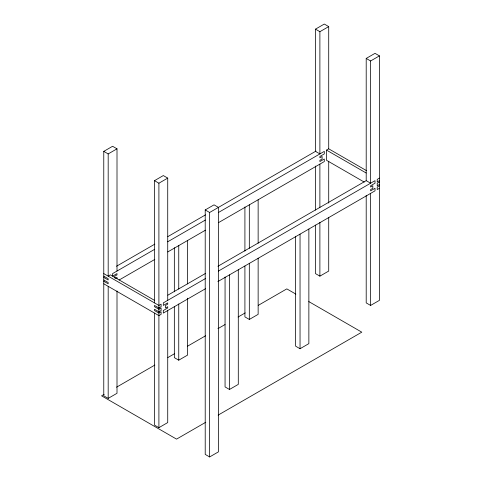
<?xml version="1.0" encoding="UTF-8"?>
<svg xmlns="http://www.w3.org/2000/svg" width="481" height="481" viewBox="0 0 481 481"><rect width="100%" height="100%" fill="white"/><g stroke="black" fill="none" stroke-linecap="round" stroke-linejoin="round"><path stroke-width="0.72" d="M117.003 290.957L117.003 393.29L108.183 398.382L103.77 395.833L103.77 151.371L112.59 146.278L117.003 148.827L117.003 271.056M328.715 26.599L319.889 31.692L319.889 153.92L315.482 151.377L315.482 29.143L324.302 24.05L328.715 26.599L328.715 148.827L366.432 170.605M103.77 151.371L108.183 153.92L117.003 148.827M154.491 302.886L154.491 180.658L163.312 175.565L167.725 178.108L167.725 300.342M379.437 55.88L370.61 60.973L370.61 183.207L366.203 180.658L366.203 58.429L375.024 53.337L379.437 55.88L379.437 300.342L370.61 305.435L366.203 302.892L366.203 195.328M154.491 180.658L158.904 183.201L167.725 178.108M205.213 209.938L214.039 204.846L218.446 207.395L218.446 451.857L209.626 456.95L205.213 454.401L205.213 209.938L209.626 212.488L315.993 151.076M116.492 266.258L154.834 244.126M167.827 236.622L205.519 214.863M154.696 249.296L112.59 273.605L112.59 276.148L117.003 273.605L117.003 274.879L114.797 276.148L114.797 278.06M167.689 241.793L205.381 220.033M218.38 212.53L324.302 151.377L324.302 153.92L319.889 156.469L319.889 157.738L322.096 156.469L322.096 159.013L319.889 160.287L319.889 161.562L324.302 159.013L324.302 161.562L218.446 222.673M364.225 182.065L326.509 160.287L326.509 150.102L328.715 148.827M115.35 278.379L117.003 277.423L117.003 278.697M119.084 280.038L154.804 259.421M167.791 251.918L205.459 230.177M167.863 295.172L205.555 273.406M217.899 266.282L366.065 180.736M205.417 278.583L163.312 302.886L163.312 305.435L167.725 302.886L167.725 304.16L165.518 305.435L165.518 307.978L167.725 306.71L167.725 307.978L163.312 310.528L163.312 313.077L205.525 288.702M218.41 271.08L375.024 180.658L375.024 183.207L370.61 185.75L370.61 187.025L372.817 185.75L372.817 188.299L370.61 189.568L370.61 190.843L375.024 188.299L375.024 190.843L217.863 281.577M379.437 178.114L377.23 179.383L377.23 181.932L379.437 180.658M379.437 181.932L377.23 183.207L377.23 185.75L379.437 184.476M379.437 185.75L377.23 187.025L377.23 189.574L379.437 188.299M104.167 394.336L101.563 395.833L176.545 439.123L205.796 422.24M116.516 387.205L154.864 365.061M167.863 357.557L174.362 353.806M187.362 346.302L205.561 335.792M217.911 328.661L225.06 324.537M238.065 317.027L245.214 312.903M258.213 305.399L286.814 288.883L295.863 294.107M315.482 225.054L315.482 273.605L319.889 276.154L328.715 271.062L328.715 217.28M174.338 306.77L174.338 357.636L178.752 360.185L187.572 355.092L187.572 298.172M244.913 266.029L244.913 316.895L249.32 319.444L258.141 314.352L258.141 258.177M154.491 313.077L154.491 425.12L158.904 427.663L167.725 422.571L167.725 310.528M225.06 276.96L225.06 386.922L229.473 389.472L238.293 384.379L238.293 269.787M295.635 236.219L295.635 346.182L300.042 348.725L308.862 343.632L308.862 229.04M218.146 415.109L361.79 332.173L308.79 301.575M315.482 29.143L319.889 31.692M366.203 58.429L370.61 60.973M326.509 150.102L366.173 173.004M154.605 300.409L110.389 274.879L108.183 276.148L108.183 153.92M103.77 273.605L158.904 305.435L161.111 304.16L161.111 306.71L158.904 307.978L154.491 305.435L154.491 306.71L158.904 309.253L161.111 307.978L161.111 310.528L158.904 311.802L154.491 309.253L154.491 310.528L158.904 313.077L161.111 311.802L161.111 314.346L158.904 315.62L103.77 283.79M103.77 276.148L108.183 278.697L108.183 279.972L103.77 277.423M103.77 279.972L108.183 282.515L108.183 283.79L103.77 281.241M370.61 193.392L370.61 305.435M328.715 161.255L328.715 203.084M319.889 164.105L319.889 207.431M319.889 222.372L319.889 276.154M315.482 166.041L315.482 210.113M300.042 234.133L300.042 348.725M258.141 199.759L258.141 243.2M249.32 204.852L249.32 248.292M249.32 263.269L249.32 319.444M244.913 206.932L244.913 251.07M229.473 274.879L229.473 389.472M209.626 212.488L209.626 456.95M187.572 240.5L187.572 283.94M178.752 245.593L178.752 289.033M178.752 304.01L178.752 360.185M174.338 247.679L174.338 291.811M158.904 183.201L158.904 427.663M108.183 286.333L108.183 398.382"/></g></svg>
